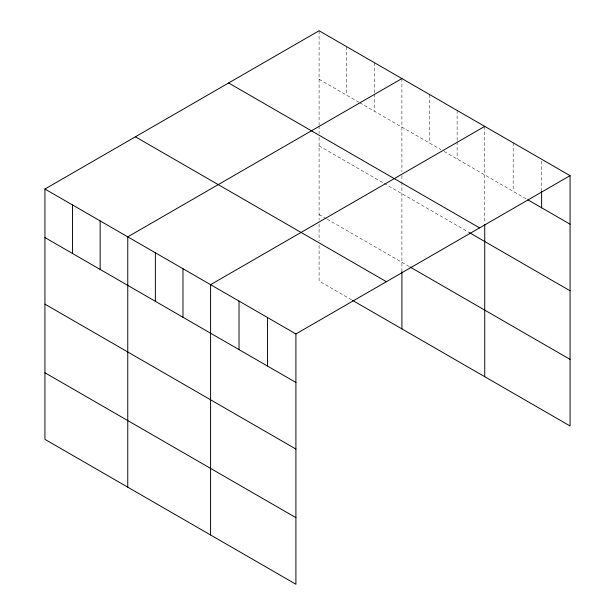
<?xml version="1.0" encoding="UTF-8"?>
<svg xmlns="http://www.w3.org/2000/svg" width="615" height="615" viewBox="0 0 615 615"><rect width="100%" height="100%" fill="white"/><g stroke="black" fill="none" stroke-linecap="round" stroke-linejoin="round"><path stroke-width="0.46" stroke-dasharray="3.08 2.31" d="M319.085 79.281L358.868 102.251M359.683 102.72L440.886 149.606M444.13 151.482L526.994 199.321M319.085 145.87L383.23 182.909M384.044 183.378L469.307 232.601M319.085 214.474L326.388 218.694M327.203 219.163L409.213 266.518M351.565 299.82L319.085 281.063L319.085 244.916M541.623 161.138L541.623 190.635M513.179 142.811L513.179 191.342M484.735 126.39L484.735 222.484M457.122 110.446L457.122 140.897M457.122 141.85L457.122 158.978M429.516 94.51L429.516 143.041M401.91 78.566L401.91 171.808M401.91 175.613L401.91 181.325M401.91 182.271L401.91 271.807M374.297 62.63L374.297 93.08M374.297 94.034L374.297 111.161M346.691 46.686L346.691 95.225M319.085 30.75L319.085 124.945M319.085 125.891L319.085 133.501M319.085 137.306L319.085 220.185M319.085 223.991L319.085 241.111"/><path stroke-width="0.92" d="M44.933 189.028L295.915 333.937L295.915 584.25L44.933 439.348L44.933 189.028L319.085 30.75L570.067 175.652L570.067 425.972L352.372 300.289M401.91 78.566L127.759 236.852L127.759 487.165M484.735 126.39L210.584 284.668L210.584 534.981M295.915 333.937L570.067 175.652M527.808 199.79L570.067 224.191M228.611 82.979L479.6 227.888M469.307 232.601L570.067 290.78M410.028 266.987L570.067 359.383M135.4 136.799L386.389 281.701M44.933 237.559L295.915 382.469M44.933 304.148L295.915 449.058M44.933 372.759L295.915 517.661M541.623 191.588L541.623 207.762M484.735 224.383L484.735 376.703M401.91 271.807L401.91 328.887M267.471 317.509L267.471 366.048M239.027 301.089L239.027 349.62M182.97 268.724L182.97 317.263M155.364 252.788L155.364 301.319M100.145 220.908L100.145 269.439M72.539 204.972L72.539 253.503"/></g></svg>
